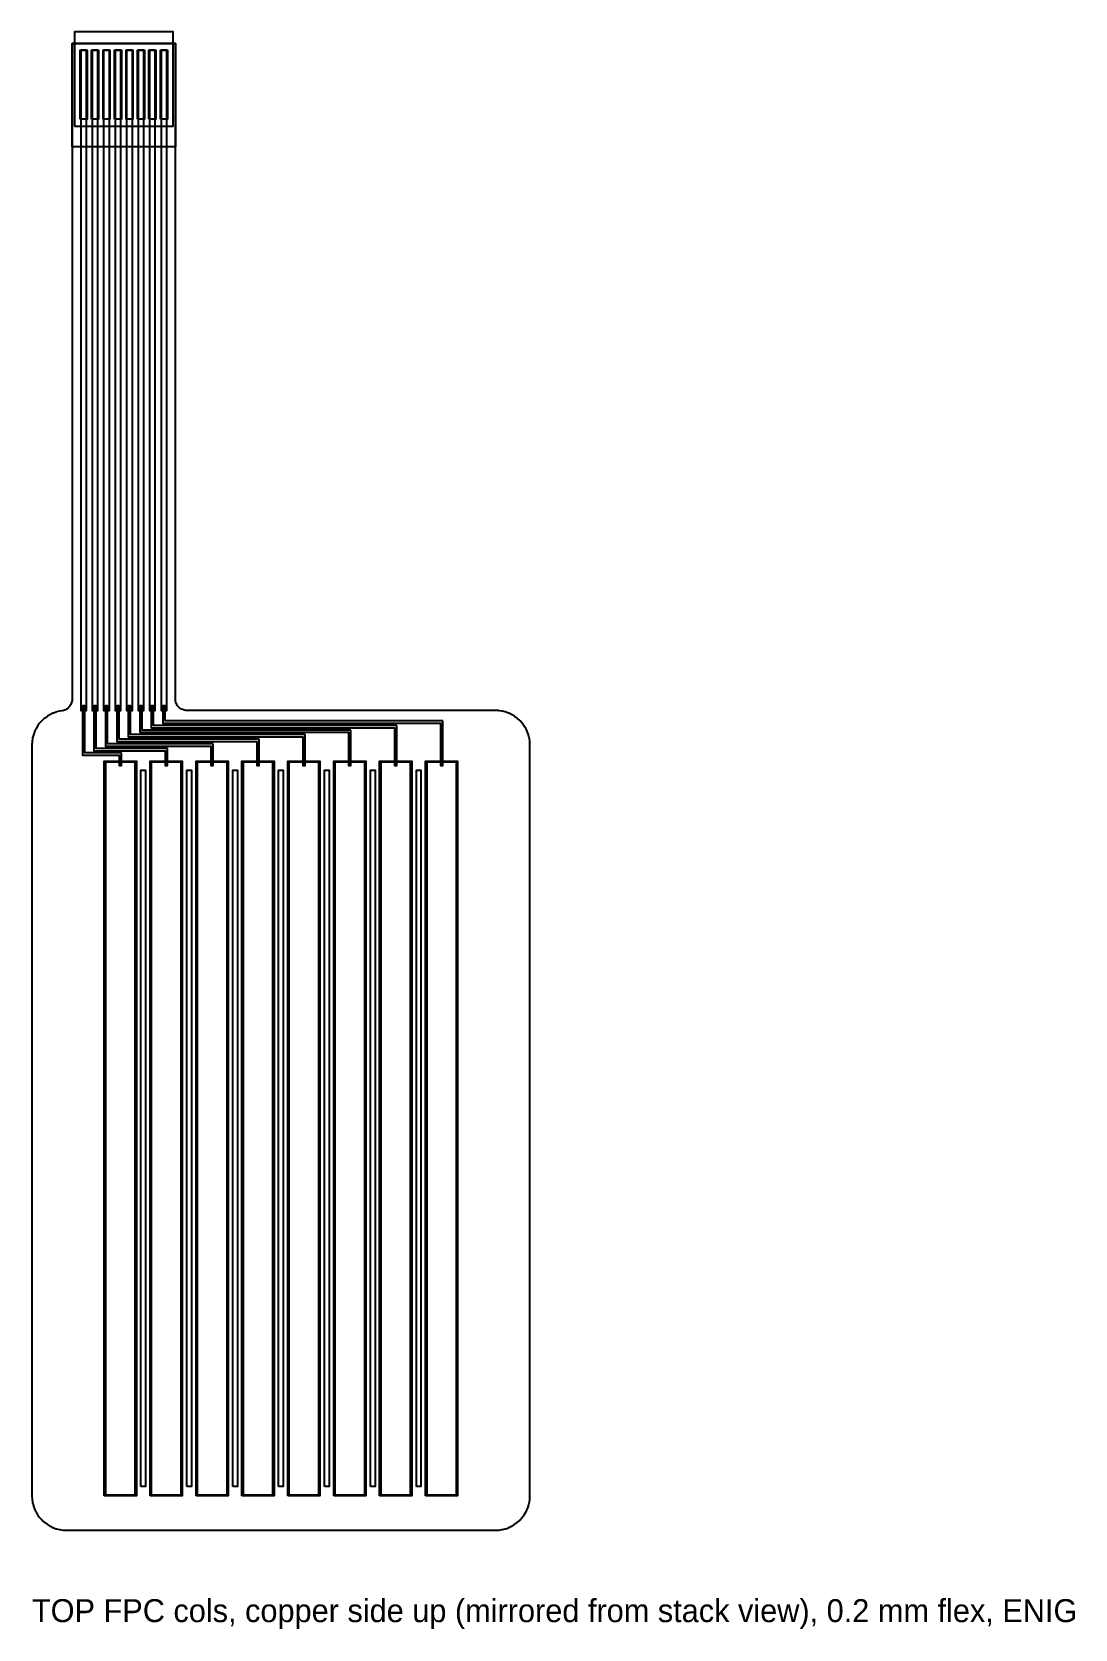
# Model space of a CAD drawing. Header units: millimetres. Extents: x -10.8 to 34.6, y -4.3 to 65.2.
import ezdxf

# ---------------------------------------------------------------- set-up
doc = ezdxf.new("R2010")
doc.units = ezdxf.units.MM
for name, color, linetype in [('COVERLAY_OPEN', 3, 'Continuous'), ('CU_ELECTRODE', 1, 'Continuous'), ('CU_TRACE', 1, 'Continuous'), ('NOTE', 8, 'Continuous'), ('OUTLINE', 7, 'Continuous'), ('SLOT', 5, 'Continuous'), ('STIFFENER', 6, 'Continuous')]:
    doc.layers.add(name, color=color, linetype=linetype)

msp = doc.modelspace()

# ---------------------------------------------------------------- linework, layer by layer
at = {"layer": 'COVERLAY_OPEN'}
for points in [[(-9, 61.15), (-4.7, 61.15), (-4.7, 65.25), (-9, 65.25), (-9, 61.15)], [(-7.65, 1.55), (-6.35, 1.55), (-6.35, 33.45), (-7.65, 33.45), (-7.65, 1.55)], [(-5.65, 1.55), (-4.35, 1.55), (-4.35, 33.45), (-5.65, 33.45), (-5.65, 1.55)], [(-3.65, 1.55), (-2.35, 1.55), (-2.35, 33.45), (-3.65, 33.45), (-3.65, 1.55)], [(-1.65, 1.55), (-0.35, 1.55), (-0.35, 33.45), (-1.65, 33.45), (-1.65, 1.55)], [(0.35, 1.55), (1.65, 1.55), (1.65, 33.45), (0.35, 33.45), (0.35, 1.55)], [(2.35, 1.55), (3.65, 1.55), (3.65, 33.45), (2.35, 33.45), (2.35, 1.55)], [(4.35, 1.55), (5.65, 1.55), (5.65, 33.45), (4.35, 33.45), (4.35, 1.55)], [(6.35, 1.55), (7.65, 1.55), (7.65, 33.45), (6.35, 33.45), (6.35, 1.55)]]:
    msp.add_lwpolyline(points, close=True, dxfattribs=at)
at = {"layer": 'CU_ELECTRODE'}
for points in [[(-8.75, 61.45), (-8.75, 64.45), (-8.45, 64.45), (-8.45, 61.45), (-8.75, 61.45)], [(-8.25, 61.45), (-8.25, 64.45), (-7.95, 64.45), (-7.95, 61.45), (-8.25, 61.45)], [(-7.75, 61.45), (-7.75, 64.45), (-7.45, 64.45), (-7.45, 61.45), (-7.75, 61.45)], [(-7.25, 61.45), (-7.25, 64.45), (-6.95, 64.45), (-6.95, 61.45), (-7.25, 61.45)], [(-6.75, 61.45), (-6.75, 64.45), (-6.45, 64.45), (-6.45, 61.45), (-6.75, 61.45)], [(-6.25, 61.45), (-6.25, 64.45), (-5.95, 64.45), (-5.95, 61.45), (-6.25, 61.45)], [(-5.75, 61.45), (-5.75, 64.45), (-5.45, 64.45), (-5.45, 61.45), (-5.75, 61.45)], [(-5.25, 61.45), (-5.25, 64.45), (-4.95, 64.45), (-4.95, 61.45), (-5.25, 61.45)], [(-7.7, 1.5), (-7.7, 33.5), (-6.3, 33.5), (-6.3, 1.5), (-7.7, 1.5)], [(-5.7, 1.5), (-5.7, 33.5), (-4.3, 33.5), (-4.3, 1.5), (-5.7, 1.5)], [(-3.7, 1.5), (-3.7, 33.5), (-2.3, 33.5), (-2.3, 1.5), (-3.7, 1.5)], [(-1.7, 1.5), (-1.7, 33.5), (-0.3, 33.5), (-0.3, 1.5), (-1.7, 1.5)], [(0.3, 1.5), (0.3, 33.5), (1.7, 33.5), (1.7, 1.5), (0.3, 1.5)], [(2.3, 1.5), (2.3, 33.5), (3.7, 33.5), (3.7, 1.5), (2.3, 1.5)], [(4.3, 1.5), (4.3, 33.5), (5.7, 33.5), (5.7, 1.5), (4.3, 1.5)], [(6.3, 1.5), (6.3, 33.5), (7.7, 33.5), (7.7, 1.5), (6.3, 1.5)]]:
    msp.add_lwpolyline(points, close=True, dxfattribs=at)
at = {"layer": 'CU_TRACE'}
for points in [[(-8.475, 64.45), (-8.725, 64.45), (-8.725, 35.7), (-8.475, 35.7), (-8.475, 64.45)], [(-7.975, 64.45), (-8.225, 64.45), (-8.225, 35.7), (-7.975, 35.7), (-7.975, 64.45)], [(-7.475, 64.45), (-7.725, 64.45), (-7.725, 35.7), (-7.475, 35.7), (-7.475, 64.45)], [(-6.975, 64.45), (-7.225, 64.45), (-7.225, 35.7), (-6.975, 35.7), (-6.975, 64.45)], [(-6.475, 64.45), (-6.725, 64.45), (-6.725, 35.7), (-6.475, 35.7), (-6.475, 64.45)], [(-5.975, 64.45), (-6.225, 64.45), (-6.225, 35.7), (-5.975, 35.7), (-5.975, 64.45)], [(-5.475, 64.45), (-5.725, 64.45), (-5.725, 35.7), (-5.475, 35.7), (-5.475, 64.45)], [(-4.975, 64.45), (-5.225, 64.45), (-5.225, 35.7), (-4.975, 35.7), (-4.975, 64.45)], [(-6.95, 33.85), (-8.55, 33.85), (-8.55, 35.9), (-8.65, 35.9), (-8.65, 33.75), (-7.05, 33.75), (-7.05, 33.3), (-6.95, 33.3), (-6.95, 33.85)], [(-4.95, 34.05), (-8.05, 34.05), (-8.05, 35.9), (-8.15, 35.9), (-8.15, 33.95), (-5.05, 33.95), (-5.05, 33.3), (-4.95, 33.3), (-4.95, 34.05)], [(-2.95, 34.25), (-7.55, 34.25), (-7.55, 35.9), (-7.65, 35.9), (-7.65, 34.15), (-3.05, 34.15), (-3.05, 33.3), (-2.95, 33.3), (-2.95, 34.25)], [(-0.95, 34.45), (-7.05, 34.45), (-7.05, 35.9), (-7.15, 35.9), (-7.15, 34.35), (-1.05, 34.35), (-1.05, 33.3), (-0.95, 33.3), (-0.95, 34.45)], [(1.05, 34.65), (-6.55, 34.65), (-6.55, 35.9), (-6.65, 35.9), (-6.65, 34.55), (0.95, 34.55), (0.95, 33.3), (1.05, 33.3), (1.05, 34.65)], [(3.05, 34.85), (-6.05, 34.85), (-6.05, 35.9), (-6.15, 35.9), (-6.15, 34.75), (2.95, 34.75), (2.95, 33.3), (3.05, 33.3), (3.05, 34.85)], [(5.05, 35.05), (-5.55, 35.05), (-5.55, 35.9), (-5.65, 35.9), (-5.65, 34.95), (4.95, 34.95), (4.95, 33.3), (5.05, 33.3), (5.05, 35.05)], [(7.05, 35.25), (-5.05, 35.25), (-5.05, 35.9), (-5.15, 35.9), (-5.15, 35.15), (6.95, 35.15), (6.95, 33.3), (7.05, 33.3), (7.05, 35.25)]]:
    msp.add_lwpolyline(points, close=True, dxfattribs=at)
at = {"layer": 'OUTLINE'}
msp.add_lwpolyline([(9.344, 0), (9.356, 0), (9.485, 0.007), (9.509, 0.009), (9.63, 0.027), (9.655, 0.032), (9.774, 0.062), (9.797, 0.069), (9.912, 0.11), (9.935, 0.119), (10.046, 0.172), (10.068, 0.183), (10.173, 0.246), (10.193, 0.26), (10.292, 0.333), (10.311, 0.349), (10.402, 0.431), (10.419, 0.448), (10.501, 0.539), (10.517, 0.558), (10.59, 0.657), (10.604, 0.677), (10.667, 0.782), (10.678, 0.804), (10.731, 0.915), (10.74, 0.938), (10.781, 1.053), (10.788, 1.076), (10.818, 1.195), (10.823, 1.22), (10.841, 1.341), (10.843, 1.365), (10.85, 1.494), (10.85, 1.506), (10.85, 34.194), (10.85, 34.206), (10.843, 34.335), (10.841, 34.359), (10.823, 34.48), (10.818, 34.505), (10.788, 34.624), (10.781, 34.647), (10.74, 34.762), (10.731, 34.785), (10.678, 34.896), (10.667, 34.918), (10.604, 35.023), (10.59, 35.043), (10.517, 35.142), (10.501, 35.161), (10.419, 35.252), (10.402, 35.269), (10.311, 35.351), (10.292, 35.367), (10.193, 35.44), (10.173, 35.454), (10.068, 35.517), (10.046, 35.528), (9.935, 35.581), (9.912, 35.59), (9.797, 35.631), (9.774, 35.638), (9.655, 35.668), (9.63, 35.673), (9.509, 35.691), (9.485, 35.693), (9.356, 35.7), (9.344, 35.7), (-4.1, 35.7), (-4.149, 35.702), (-4.198, 35.71), (-4.245, 35.722), (-4.291, 35.738), (-4.336, 35.759), (-4.378, 35.784), (-4.417, 35.813), (-4.454, 35.846), (-4.487, 35.883), (-4.516, 35.922), (-4.541, 35.964), (-4.562, 36.009), (-4.578, 36.055), (-4.59, 36.102), (-4.598, 36.151), (-4.6, 36.2), (-4.6, 64.738), (-4.601, 64.749), (-4.612, 64.75), (-9.088, 64.75), (-9.099, 64.749), (-9.1, 64.738), (-9.1, 36.183), (-9.102, 36.136), (-9.109, 36.089), (-9.12, 36.043), (-9.136, 35.998), (-9.155, 35.955), (-9.179, 35.913), (-9.206, 35.875), (-9.237, 35.839), (-9.272, 35.806), (-9.309, 35.777), (-9.349, 35.751), (-9.391, 35.729), (-9.435, 35.711), (-9.48, 35.698), (-9.527, 35.688), (-9.63, 35.673), (-9.655, 35.668), (-9.774, 35.638), (-9.797, 35.631), (-9.912, 35.59), (-9.935, 35.581), (-10.046, 35.528), (-10.068, 35.517), (-10.173, 35.454), (-10.193, 35.44), (-10.292, 35.367), (-10.311, 35.351), (-10.402, 35.269), (-10.419, 35.252), (-10.501, 35.161), (-10.517, 35.142), (-10.59, 35.043), (-10.604, 35.023), (-10.667, 34.918), (-10.678, 34.896), (-10.731, 34.785), (-10.74, 34.762), (-10.781, 34.647), (-10.788, 34.624), (-10.818, 34.505), (-10.823, 34.48), (-10.841, 34.359), (-10.843, 34.335), (-10.85, 34.206), (-10.85, 34.194), (-10.85, 1.506), (-10.85, 1.494), (-10.843, 1.365), (-10.841, 1.341), (-10.823, 1.22), (-10.818, 1.195), (-10.788, 1.076), (-10.781, 1.053), (-10.74, 0.938), (-10.731, 0.915), (-10.678, 0.804), (-10.667, 0.782), (-10.604, 0.677), (-10.59, 0.657), (-10.517, 0.558), (-10.501, 0.539), (-10.419, 0.448), (-10.402, 0.431), (-10.311, 0.349), (-10.292, 0.333), (-10.193, 0.26), (-10.173, 0.246), (-10.068, 0.183), (-10.046, 0.172), (-9.935, 0.119), (-9.912, 0.11), (-9.797, 0.069), (-9.774, 0.062), (-9.655, 0.032), (-9.63, 0.027), (-9.509, 0.009), (-9.485, 0.007), (-9.356, 0), (-9.344, 0), (9.344, 0)], close=True, dxfattribs=at)
at = {"layer": 'SLOT'}
for points in [[(-6.1, 1.9), (-6.1, 33.1), (-5.9, 33.1), (-5.9, 1.9), (-6.1, 1.9)], [(-4.1, 1.9), (-4.1, 33.1), (-3.9, 33.1), (-3.9, 1.9), (-4.1, 1.9)], [(-2.1, 1.9), (-2.1, 33.1), (-1.9, 33.1), (-1.9, 1.9), (-2.1, 1.9)], [(-0.1, 1.9), (-0.1, 33.1), (0.1, 33.1), (0.1, 1.9), (-0.1, 1.9)], [(1.9, 1.9), (1.9, 33.1), (2.1, 33.1), (2.1, 1.9), (1.9, 1.9)], [(3.9, 1.9), (3.9, 33.1), (4.1, 33.1), (4.1, 1.9), (3.9, 1.9)], [(5.9, 1.9), (5.9, 33.1), (6.1, 33.1), (6.1, 1.9), (5.9, 1.9)]]:
    msp.add_lwpolyline(points, close=True, dxfattribs=at)
at = {"layer": 'STIFFENER'}
msp.add_lwpolyline([(-9.1, 60.25), (-9.1, 64.75), (-4.6, 64.75), (-4.6, 60.25), (-9.1, 60.25)], close=True, dxfattribs=at)

# ---------------------------------------------------------------- texts
at = {"layer": 'NOTE'}
msp.add_text('TOP FPC cols, copper side up (mirrored from stack view), 0.2 mm flex, ENIG', height=1, dxfattribs=at).set_placement((-10.85, -4))

doc.saveas('drawing.dxf')
